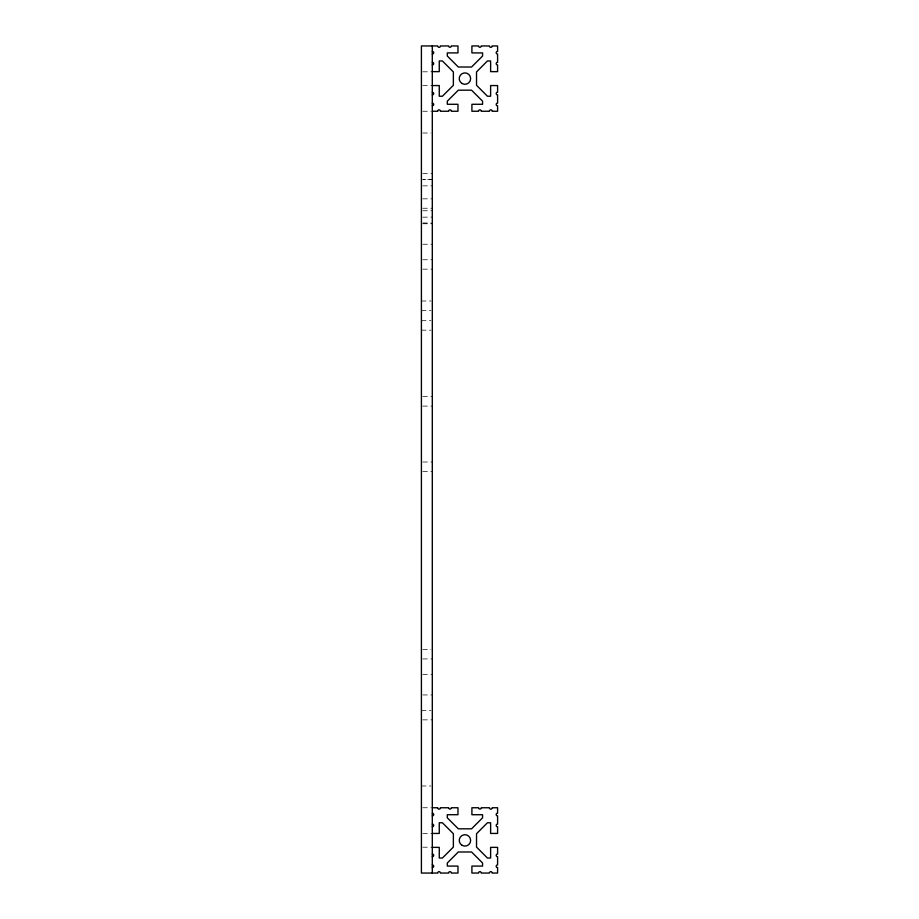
<?xml version="1.0" encoding="UTF-8"?>
<svg xmlns="http://www.w3.org/2000/svg" width="919" height="919" viewBox="0 0 919 919"><rect width="100%" height="100%" fill="white"/><g stroke="black" fill="none" stroke-linecap="round" stroke-linejoin="round"><path stroke-width="0.69" stroke-dasharray="4.59 3.45" d="M422.774 71.808L432.298 71.808M422.774 85.387L432.298 85.387M422.774 111.245L430.931 111.245M422.774 133.014L430.931 133.014M422.774 173.645L432.298 173.542M422.774 185.856L432.298 185.856M422.774 198.837L432.298 198.837M422.774 208.234L432.298 208.234M422.774 210.761L432.298 210.761M422.774 217.183L432.298 217.079M422.774 222.972L432.298 223.076M422.774 223.754L432.298 223.754M422.774 244.247L432.298 244.247M422.774 259.755L432.298 259.755M422.774 269.164L432.298 269.164M421.407 300.995L430.931 300.995M421.407 310.415L430.931 310.415M421.407 320.685L430.931 320.685M421.407 330.174L430.931 330.174M422.774 396.64L432.298 396.675M422.774 406.095L432.298 406.129M422.774 462.016L432.298 462.016M422.774 471.344L432.298 471.344M422.774 649.538L430.931 649.538M422.774 658.934L432.298 658.934M422.774 674.454L432.298 674.454M422.774 694.948L432.298 694.948M421.407 710.456L430.931 710.456M422.774 719.864L432.298 719.864M421.407 785.986L430.931 785.986M422.774 807.755L430.931 807.755M422.774 833.613L432.298 833.613M422.774 847.192L432.298 847.192M432.298 179.446L422.774 179.446L432.298 179.55"/><path stroke-width="1.38" d="M432.298 71.636L439.259 71.636L439.259 60.964L442.418 60.964L453.366 71.912L453.366 85.283L442.418 96.231L439.259 96.231L439.259 85.559L432.298 85.559M432.298 111.245L437.777 111.245A1.31 1.31 0 0 1 439.087 109.843A1.31 1.31 0 0 1 440.385 111.245L448.667 111.245A1.31 1.31 0 0 1 449.965 109.843A1.31 1.31 0 0 1 451.275 111.245L457.972 111.245L457.972 104.284L447.312 104.284L447.312 101.182L458.317 90.177L471.562 90.177L482.567 101.182L482.567 104.284L471.906 104.284L471.906 111.245L478.615 111.245A1.31 1.31 0 0 1 479.913 109.843A1.31 1.31 0 0 1 481.211 111.245L489.494 111.245A1.31 1.31 0 0 1 490.803 109.843A1.31 1.31 0 0 1 492.102 111.245L497.593 111.245L497.593 105.754A1.31 1.31 0 0 1 496.191 104.456A1.31 1.31 0 0 1 497.593 103.158L497.593 94.875A1.31 1.31 0 0 1 496.191 93.566A1.31 1.31 0 0 1 497.593 92.268L497.593 85.559L490.62 85.559L490.62 96.231L487.461 96.231L476.524 85.283L476.524 71.912L487.461 60.964L490.62 60.964L490.62 71.636L497.593 71.636L497.593 64.927A1.31 1.31 0 0 1 496.191 63.629A1.31 1.31 0 0 1 497.593 62.32L497.593 54.049A1.31 1.31 0 0 1 496.191 52.739A1.31 1.31 0 0 1 497.593 51.441L497.593 45.95L492.102 45.95A1.31 1.31 0 0 1 490.803 47.351A1.31 1.31 0 0 1 489.494 45.95L481.223 45.95A1.31 1.31 0 0 1 479.913 47.26A1.31 1.31 0 0 1 478.604 45.95L471.906 45.95L471.906 52.911L482.567 52.911L482.567 56.013L471.562 67.018L458.317 67.018L447.312 56.013L447.312 52.911L457.972 52.911L457.972 45.95L451.275 45.95A1.31 1.31 0 0 1 449.965 47.26A1.31 1.31 0 0 1 448.667 45.95L440.385 45.95A1.31 1.31 0 0 1 439.087 47.351A1.31 1.31 0 0 1 437.777 45.95L421.407 45.95L421.407 873.05L437.777 873.05A1.31 1.31 0 0 1 439.087 871.649A1.31 1.31 0 0 1 440.385 873.05L448.667 873.05A1.31 1.31 0 0 1 449.965 871.649A1.31 1.31 0 0 1 451.275 873.05L457.972 873.05L457.972 866.089L447.312 866.089L447.312 862.987L458.317 851.982L471.562 851.982L482.567 862.987L482.567 866.089L471.906 866.089L471.906 873.05L478.615 873.05A1.31 1.31 0 0 1 479.913 871.649A1.31 1.31 0 0 1 481.211 873.05L489.494 873.05A1.31 1.31 0 0 1 490.803 871.649A1.31 1.31 0 0 1 492.102 873.05L497.593 873.05L497.593 867.559A1.31 1.31 0 0 1 496.191 866.261A1.31 1.31 0 0 1 497.593 864.951L497.593 856.68A1.31 1.31 0 0 1 496.191 855.371A1.31 1.31 0 0 1 497.593 854.073L497.593 847.364L490.62 847.364L490.62 858.036L487.461 858.036L476.524 847.088L476.524 833.717L487.461 822.769L490.62 822.769L490.62 833.441L497.593 833.441L497.593 826.732A1.31 1.31 0 0 1 496.191 825.434A1.31 1.31 0 0 1 497.593 824.125L497.593 815.842A1.31 1.31 0 0 1 496.191 814.544A1.31 1.31 0 0 1 497.593 813.246L497.593 807.755L492.102 807.755A1.31 1.31 0 0 1 490.803 809.157A1.31 1.31 0 0 1 489.494 807.755L481.223 807.755A1.31 1.31 0 0 1 479.913 809.053A1.31 1.31 0 0 1 478.604 807.755L471.906 807.755L471.906 814.716L482.567 814.716L482.567 817.818L471.562 828.823L458.317 828.823L447.312 817.818L447.312 814.716L457.972 814.716L457.972 807.755L451.275 807.755A1.31 1.31 0 0 1 449.965 809.053A1.31 1.31 0 0 1 448.667 807.755L440.385 807.755A1.31 1.31 0 0 1 439.087 809.157A1.31 1.31 0 0 1 437.777 807.755L432.298 807.755M432.298 833.441L439.259 833.441L439.259 822.769L442.418 822.769L453.366 833.717L453.366 847.088L442.418 858.036L439.259 858.036L439.259 847.364L432.298 847.364M432.298 45.95L432.298 873.05M432.298 51.441A1.31 1.31 0 0 1 433.699 52.739A1.31 1.31 0 0 1 432.298 54.049M432.298 62.32A1.31 1.31 0 0 1 433.699 63.629A1.31 1.31 0 0 1 432.298 64.927M432.298 103.158A1.31 1.31 0 0 1 433.699 104.456A1.31 1.31 0 0 1 432.298 105.754M432.298 92.268A1.31 1.31 0 0 1 433.699 93.566A1.31 1.31 0 0 1 432.298 94.875M432.298 813.246A1.31 1.31 0 0 1 433.699 814.544A1.31 1.31 0 0 1 432.298 815.842M432.298 824.125A1.31 1.31 0 0 1 433.699 825.434A1.31 1.31 0 0 1 432.298 826.732M432.298 864.951A1.31 1.31 0 0 1 433.699 866.261A1.31 1.31 0 0 1 432.298 867.559M432.298 854.073A1.31 1.31 0 0 1 433.699 855.371A1.31 1.31 0 0 1 432.298 856.68M462.085 83.537A5.698 5.698 0 0 0 470.643 78.597A5.698 5.698 0 0 0 462.085 73.658A5.698 5.698 0 0 0 462.085 83.537M462.085 845.342A5.698 5.698 0 0 0 470.643 840.403A5.698 5.698 0 0 0 462.085 835.463A5.698 5.698 0 0 0 462.085 845.342"/></g></svg>
